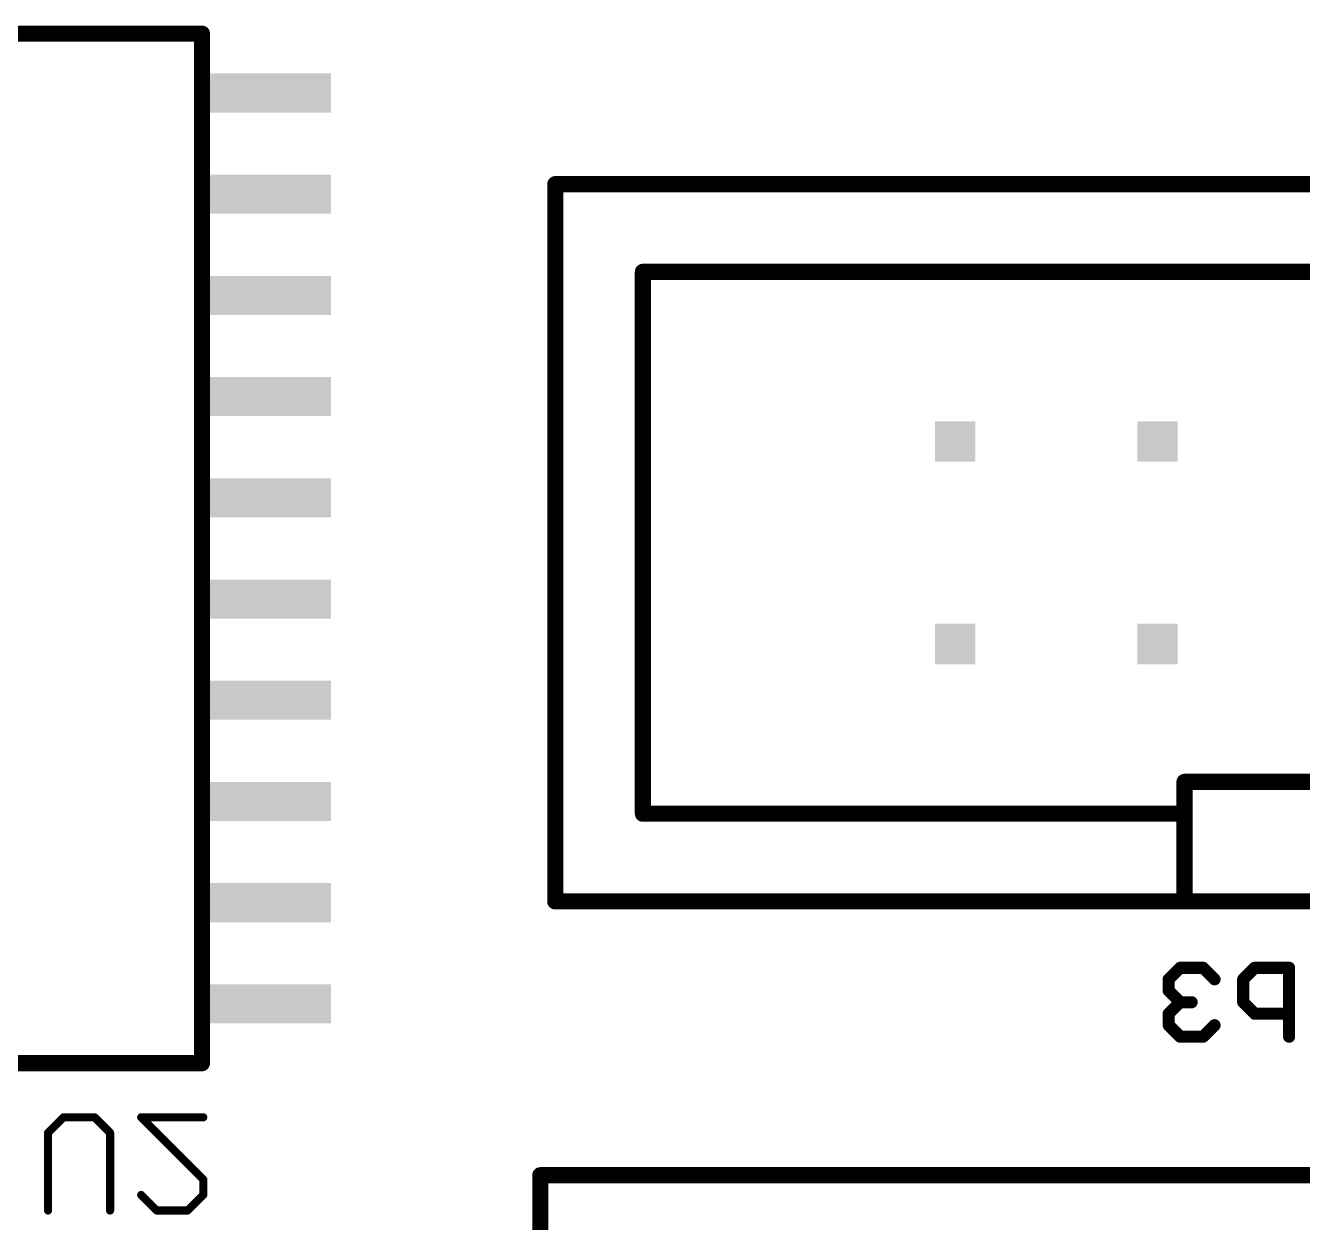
# Model space of a CAD drawing. Extents: x 0 to 100, y 1 to 103.
# Drawn here: x 66.44 to 82.47, y 50.83 to 65.85 of the extents above; entities that cross this region are included whole.
import ezdxf

# ---------------------------------------------------------------- set-up
doc = ezdxf.new("R2010")
doc.units = 0
for name, color, linetype in [('22', 253, 'CONTINUOUS'), ('26', 253, 'CONTINUOUS'), ('52', 253, 'CONTINUOUS')]:
    doc.layers.add(name, color=color, linetype=linetype)

# ---------------------------------------------------------------- blocks, each defined once
blk = doc.blocks.new('RECT')
blk.add_solid([(-0.5, -0.5), (0.5, -0.5), (-0.5, 0.5), (0.5, 0.5)])

msp = doc.modelspace()

# ---------------------------------------------------------------- linework, layer by layer
at = {"layer": '22', "const_width": 0.2032}
for points in [[(93.288, 63.8566), (73.088, 63.8566)], [(73.088, 63.8566), (73.088, 54.8566)], [(85.388, 56.3566), (80.988, 56.3566)], [(80.988, 56.3566), (80.988, 54.8566)], [(73.088, 54.8566), (80.988, 54.8566)], [(80.988, 54.8566), (85.388, 54.8566)], [(93.1, 51.42), (72.9, 51.42)], [(72.9, 51.42), (72.9, 42.42)]]:
    msp.add_lwpolyline(points, dxfattribs=at)
at = {"layer": '22', "const_width": 0.1016}
for points in [[(73.088, 63.9074, 1), (73.088, 63.8058)], [(73.1388, 63.8566, 1), (73.0372, 63.8566)], [(80.988, 56.4074, 1), (80.988, 56.3058)], [(81.0388, 56.3566, 1), (80.9372, 56.3566)], [(73.088, 54.9074, 1), (73.088, 54.8058)], [(73.0372, 54.8566, 1), (73.1388, 54.8566)], [(80.988, 54.9074, 1), (80.988, 54.8058)], [(80.9372, 54.8566, 1), (81.0388, 54.8566)], [(80.988, 54.8058, 1), (80.988, 54.9074)], [(72.9, 51.4708, 1), (72.9, 51.3692)], [(72.9508, 51.42, 1), (72.8492, 51.42)]]:
    msp.add_lwpolyline(points, format="xyb", dxfattribs=at)
at = {"layer": '26'}
for points, const_width in [([(80.9331, 54.0232), (80.7891, 53.8791)], 0.1524), ([(81.2212, 54.0232), (80.9331, 54.0232)], 0.1524), ([(81.3653, 53.8791), (81.2212, 54.0232)], 0.1524), ([(81.8686, 54.0232), (81.7246, 53.8791)], 0.1524), ([(82.3008, 54.0232), (81.8686, 54.0232)], 0.1524), ([(82.3008, 53.1588), (82.3008, 54.0232)], 0.1524), ([(80.7891, 53.8791), (80.7891, 53.7351)], 0.1524), ([(81.7246, 53.8791), (81.7246, 53.591)], 0.1524), ([(80.7891, 53.7351), (80.9331, 53.591)], 0.1524), ([(80.9331, 53.591), (80.7891, 53.447)], 0.1524), ([(80.9331, 53.591), (81.0772, 53.591)], 0.1524), ([(81.7246, 53.591), (81.8686, 53.447)], 0.1524), ([(80.7891, 53.447), (80.7891, 53.3029)], 0.1524), ([(81.8686, 53.447), (82.3008, 53.447)], 0.1524), ([(80.7891, 53.3029), (80.9331, 53.1588)], 0.1524), ([(80.9331, 53.1588), (81.2212, 53.1588)], 0.1524), ([(81.2212, 53.1588), (81.3653, 53.3029)], 0.1524), ([(66.7192, 51.9521), (66.9141, 52.147)], 0.1016), ([(66.9141, 52.147), (67.3039, 52.147)], 0.1016), ([(67.3039, 52.147), (67.4988, 51.9521)], 0.1016), ([(68.6682, 52.147), (67.8886, 52.147)], 0.1016), ([(67.8886, 52.147), (68.6682, 51.3674)], 0.1016), ([(66.7192, 50.9776), (66.7192, 51.9521)], 0.1016), ([(67.4988, 51.9521), (67.4988, 50.9776)], 0.1016), ([(68.6682, 51.3674), (68.6682, 51.1725)], 0.1016), ([(68.0835, 50.9776), (67.8886, 51.1725)], 0.1016), ([(68.6682, 51.1725), (68.4733, 50.9776)], 0.1016), ([(68.4733, 50.9776), (68.0835, 50.9776)], 0.1016)]:
    msp.add_lwpolyline(points, dxfattribs=dict(at, const_width=const_width))
for points, const_width in [([(80.9331, 54.0613, 1), (80.9331, 53.9851)], 0.0762), ([(80.9601, 53.9962, 1), (80.9062, 54.0501)], 0.0762), ([(81.2482, 54.0501, 1), (81.1943, 53.9962)], 0.0762), ([(81.2212, 53.9851, 1), (81.2212, 54.0613)], 0.0762), ([(81.8686, 54.0613, 1), (81.8686, 53.9851)], 0.0762), ([(81.8956, 53.9962, 1), (81.8417, 54.0501)], 0.0762), ([(82.3389, 54.0232, 1), (82.2627, 54.0232)], 0.0762), ([(82.3008, 53.9851, 1), (82.3008, 54.0613)], 0.0762), ([(80.7621, 53.9061, 1), (80.816, 53.8522)], 0.0762), ([(80.8272, 53.8791, 1), (80.751, 53.8791)], 0.0762), ([(81.3383, 53.8522, 1), (81.3922, 53.9061)], 0.0762), ([(81.6976, 53.9061, 1), (81.7515, 53.8522)], 0.0762), ([(81.7627, 53.8791, 1), (81.6865, 53.8791)], 0.0762), ([(80.816, 53.762, 1), (80.7621, 53.7081)], 0.0762), ([(80.751, 53.7351, 1), (80.8272, 53.7351)], 0.0762), ([(80.9331, 53.6291, 1), (80.9331, 53.5529)], 0.0762), ([(80.9601, 53.5641, 1), (80.9062, 53.618)], 0.0762), ([(80.9062, 53.5641, 1), (80.9601, 53.618)], 0.0762), ([(81.0772, 53.5529, 1), (81.0772, 53.6291)], 0.0762), ([(81.7515, 53.618, 1), (81.6976, 53.5641)], 0.0762), ([(81.6865, 53.591, 1), (81.7627, 53.591)], 0.0762), ([(80.7621, 53.4739, 1), (80.816, 53.42)], 0.0762), ([(80.8272, 53.447, 1), (80.751, 53.447)], 0.0762), ([(81.8686, 53.4851, 1), (81.8686, 53.4089)], 0.0762), ([(81.8417, 53.42, 1), (81.8956, 53.4739)], 0.0762), ([(82.3008, 53.4089, 1), (82.3008, 53.4851)], 0.0762), ([(80.816, 53.3298, 1), (80.7621, 53.276)], 0.0762), ([(80.751, 53.3029, 1), (80.8272, 53.3029)], 0.0762), ([(80.9331, 53.1969, 1), (80.9331, 53.1207)], 0.0762), ([(81.2212, 53.1207, 1), (81.2212, 53.1969)], 0.0762), ([(81.3922, 53.276, 1), (81.3383, 53.3298)], 0.0762), ([(80.9062, 53.1319, 1), (80.9601, 53.1858)], 0.0762), ([(81.1943, 53.1858, 1), (81.2482, 53.1319)], 0.0762), ([(82.2627, 53.1588, 1), (82.3389, 53.1588)], 0.0762), ([(66.9141, 52.1724, 1), (66.9141, 52.1216)], 0.0508), ([(66.9321, 52.129, 1), (66.8961, 52.165)], 0.0508), ([(67.3219, 52.165, 1), (67.2859, 52.129)], 0.0508), ([(67.3039, 52.1216, 1), (67.3039, 52.1724)], 0.0508), ([(67.9066, 52.165, 1), (67.8706, 52.129)], 0.0508), ([(67.8886, 52.1724, 1), (67.8886, 52.1216)], 0.0508), ([(68.6682, 52.1216, 1), (68.6682, 52.1724)], 0.0508), ([(66.7012, 51.9701, 1), (66.7372, 51.9341)], 0.0508), ([(66.7446, 51.9521, 1), (66.6938, 51.9521)], 0.0508), ([(67.5242, 51.9521, 1), (67.4734, 51.9521)], 0.0508), ([(67.4808, 51.9341, 1), (67.5168, 51.9701)], 0.0508), ([(68.6936, 51.3674, 1), (68.6428, 51.3674)], 0.0508), ([(68.6502, 51.3494, 1), (68.6862, 51.3854)], 0.0508), ([(67.9066, 51.1905, 1), (67.8706, 51.1545)], 0.0508), ([(68.6428, 51.1725, 1), (68.6936, 51.1725)], 0.0508), ([(68.6862, 51.1545, 1), (68.6502, 51.1905)], 0.0508), ([(66.6938, 50.9776, 1), (66.7446, 50.9776)], 0.0508), ([(67.4734, 50.9776, 1), (67.5242, 50.9776)], 0.0508), ([(68.0835, 51.003, 1), (68.0835, 50.9522)], 0.0508), ([(68.0655, 50.9596, 1), (68.1015, 50.9956)], 0.0508), ([(68.4553, 50.9956, 1), (68.4913, 50.9596)], 0.0508), ([(68.4733, 50.9522, 1), (68.4733, 51.003)], 0.0508)]:
    msp.add_lwpolyline(points, format="xyb", dxfattribs=dict(at, const_width=const_width))
at = {"layer": '52', "const_width": 0.2032}
for points in [[(68.6514, 65.7458), (61.7514, 65.7458)], [(68.6514, 52.8258), (68.6514, 65.7458)], [(92.188, 62.7566), (74.188, 62.7566)], [(74.188, 55.9566), (74.188, 62.7566)], [(74.188, 55.9566), (80.988, 55.9566)], [(61.7514, 52.8258), (68.6514, 52.8258)]]:
    msp.add_lwpolyline(points, dxfattribs=at)
at = {"layer": '52', "const_width": 0.1016}
for points in [[(68.7022, 65.7458, 1), (68.6006, 65.7458)], [(68.6514, 65.695, 1), (68.6514, 65.7966)], [(74.188, 62.8074, 1), (74.188, 62.7058)], [(74.2388, 62.7566, 1), (74.1372, 62.7566)], [(74.188, 56.0074, 1), (74.188, 55.9058)], [(74.1372, 55.9566, 1), (74.2388, 55.9566)], [(80.988, 55.9058, 1), (80.988, 56.0074)], [(68.6514, 52.775, 1), (68.6514, 52.8766)], [(68.6006, 52.8258, 1), (68.7022, 52.8258)]]:
    msp.add_lwpolyline(points, format="xyb", dxfattribs=at)

# ---------------------------------------------------------------- block references
at = {"layer": '52'}
for p, xscale, yscale, rotation in [((69.5114, 65.0008), 0.49, 1.52, 90), ((69.5114, 63.7308), 0.49, 1.52, 90), ((69.5114, 62.4608), 0.49, 1.52, 90), ((69.5114, 61.1908), 0.49, 1.52, 90), ((78.108, 60.6266), 0.508, 0.508, 180), ((80.648, 60.6266), 0.508, 0.508, 180), ((80.648, 60.6266), 0.508, 0.508, 180), ((69.5114, 59.9208), 0.49, 1.52, 90), ((69.5114, 58.6508), 0.49, 1.52, 90), ((78.108, 58.0866), 0.508, 0.508, 180), ((80.648, 58.0866), 0.508, 0.508, 180), ((80.648, 58.0866), 0.508, 0.508, 180), ((69.5114, 57.3808), 0.49, 1.52, 90), ((69.5114, 56.1108), 0.49, 1.52, 90), ((69.5114, 54.8408), 0.49, 1.52, 90), ((69.5114, 53.5708), 0.49, 1.52, 90)]:
    msp.add_blockref('RECT', p, dxfattribs=dict(at, xscale=xscale, yscale=yscale, rotation=rotation))

doc.saveas('drawing.dxf')
